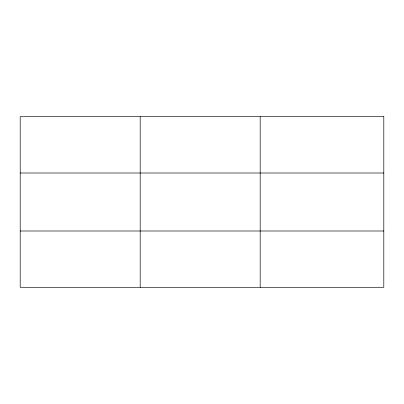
<?xml version="1.0" encoding="UTF-8"?>
<svg xmlns="http://www.w3.org/2000/svg" width="404" height="404" viewBox="0 0 404 404"><rect width="100%" height="100%" fill="white"/><g stroke="black" fill="none" stroke-linecap="round" stroke-linejoin="round"><path stroke-width="0.61" d="M140.188 287.294L140.188 116.706M260.176 287.294L260.176 116.706M20.2 173.003L383.8 173.003M20.2 230.997L383.8 230.997M383.8 116.706L383.8 287.294L20.2 287.294L20.2 116.706L383.8 116.706"/></g></svg>
